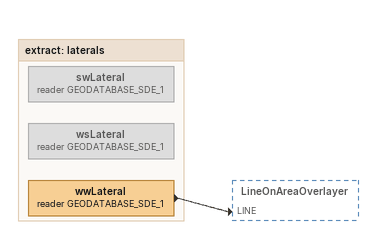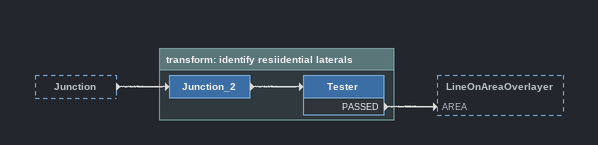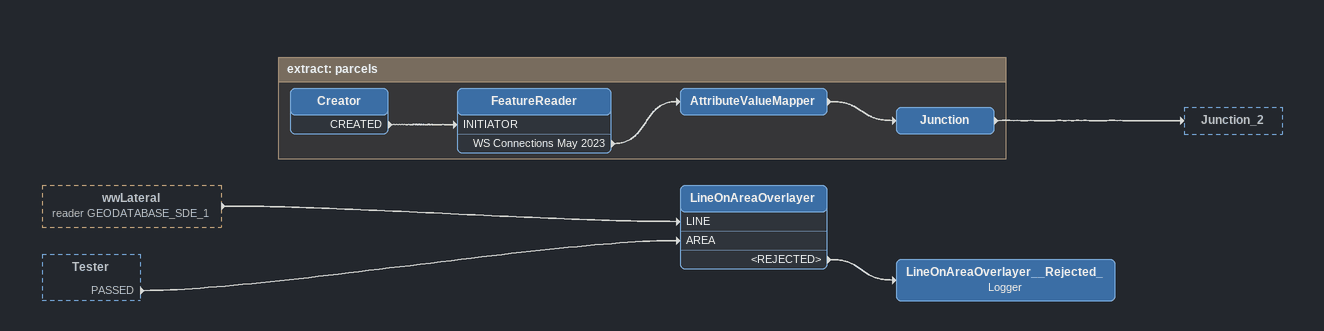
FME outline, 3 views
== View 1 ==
Bookmark: extract: laterals
swLateral (reader GEODATABASE_SDE_1) [off]
wsLateral (reader GEODATABASE_SDE_1) [off]
wwLateral (reader GEODATABASE_SDE_1)
    -> LineOnAreaOverlayer [LINE]

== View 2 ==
Junction [outside]
    -> Junction_2

Bookmark: transform: identify resiidential laterals
Junction_2
    -> Tester
Tester
    PASSED -> LineOnAreaOverlayer [AREA]

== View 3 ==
wwLateral (reader GEODATABASE_SDE_1) [outside]
    -> LineOnAreaOverlayer [LINE]
Tester [outside]
    PASSED -> LineOnAreaOverlayer [AREA]
LineOnAreaOverlayer
    <REJECTED> -> LineOnAreaOverlayer__Rejected_
LineOnAreaOverlayer__Rejected_: Logger

Bookmark: extract: parcels
Creator
    CREATED -> FeatureReader [INITIATOR]
FeatureReader
    WS Connections May 2023 -> AttributeValueMapper
AttributeValueMapper
    -> Junction
Junction
    -> Junction_2
